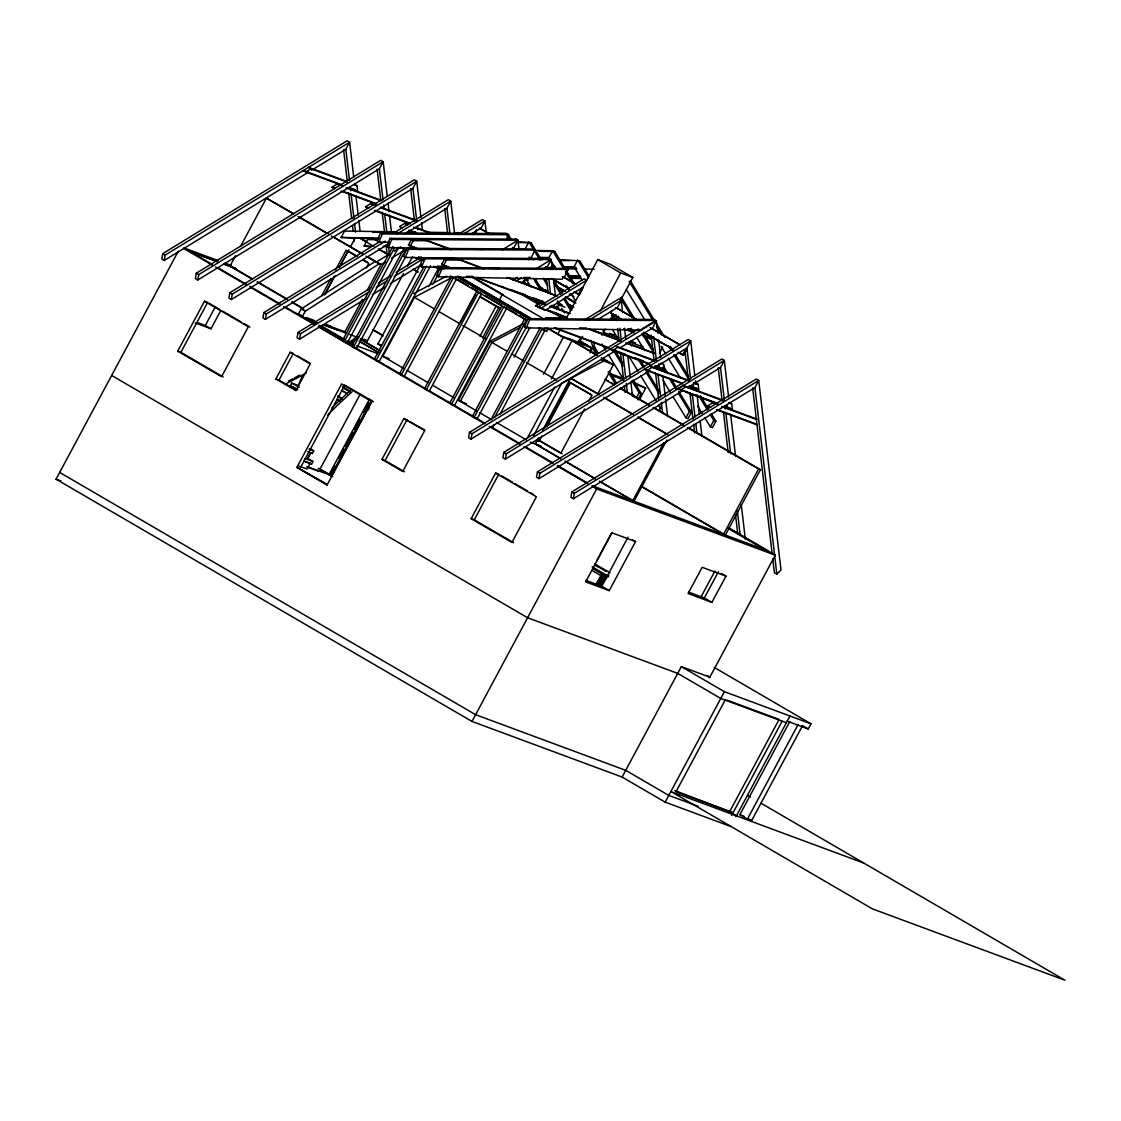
<?xml version="1.0" encoding="UTF-8"?>
<svg xmlns="http://www.w3.org/2000/svg" width="1121" height="1121" viewBox="0 0 1121 1121"><rect width="100%" height="100%" fill="white"/><g stroke="black" fill="none" stroke-linecap="round" stroke-linejoin="round"><path stroke-width="1.5" d="M353.718 176.964L349.626 142.199L347.174 140.77L162.755 253.64L161.83 259.007L164.283 260.436L308.625 172.059M164.283 260.436L165.207 255.084L349.626 142.199L345.829 149.289L311.596 170.238M196.301 273.188L195.376 278.54L197.828 279.97L379.374 168.823L383.172 161.732L380.72 160.303L196.301 273.188L198.767 274.617L383.172 161.732L387.221 196.203M197.828 279.97L198.767 274.617M229.847 292.721L228.922 298.088L231.374 299.517L412.92 188.37L416.718 181.28L414.266 179.85L229.847 292.721L232.313 294.15L416.718 181.28L420.978 217.474M231.374 299.517L232.313 294.15M379.893 241.547L263.897 312.549L262.959 317.916L265.411 319.345L388.917 243.719M265.411 319.345L266.35 313.978L385.33 241.155M370.897 287.831L298.032 332.433L297.093 337.785L299.545 339.215L366.511 298.228M299.545 339.215L300.484 333.862L368.893 291.992M637.569 329.462L469.517 432.328L468.578 437.68L471.03 439.11L615.373 350.747M471.03 439.11L471.969 433.757L656.374 320.872L657.817 333.035M694.81 375.647L690.718 340.868L688.266 339.439L503.861 452.324L502.923 457.676L505.375 459.12L649.718 370.743M505.375 459.12L506.314 453.753L690.718 340.868L686.921 347.972L654.188 368.01M728.594 396.946L724.306 360.43L721.854 359L537.435 471.885L536.511 477.238L538.963 478.681L683.306 390.304M538.963 478.681L539.902 473.314L724.306 360.43L720.509 367.534L687.762 387.572M571.864 491.937L570.925 497.29L573.377 498.719L754.923 387.572L758.721 380.481L756.269 379.052L571.864 491.937L574.316 493.366L758.721 380.481L781.001 569.972L776.839 574.134L774.387 572.705L772.761 558.889M573.377 498.719L574.316 493.366M506.622 238.717L508.5 234.737L506.692 233.672L380.523 232.888L377.104 241.029L378.926 242.08L389.365 242.29M378.926 242.08L382.345 233.953L508.5 234.737M383.144 246.312L386.619 246.368L389.954 238.381L516.108 239.165M386.535 246.508L388.342 247.573L391.761 239.446L517.93 240.216L518.939 248.848M528.944 259.862L530.107 257.69L531.116 258.068L534.857 250.081L533.035 249.03L406.881 248.245L403.462 256.373L405.27 257.424L454.047 258.391M405.27 257.424L408.689 249.296L534.857 250.081M380.958 345.702L377.931 343.937L419.8 265.845L423.206 257.746L549.36 258.531M419.786 265.873L421.594 266.938L425.013 258.797L551.168 259.582L552.191 268.199M440.119 267.611L436.714 275.738L438.521 276.789L562.196 279.227L563.359 277.055L564.353 277.433L568.095 269.446L566.287 268.381L440.119 267.611L441.94 268.662L568.095 269.446M438.521 276.789L441.94 268.662M527.809 318.672L529.63 319.737L655.785 320.522L640.119 330.106L526.211 327.864L524.39 326.814L527.809 318.672L653.977 319.457M526.211 327.864L529.63 319.737M730.752 826.457L665.173 802.16L622.113 777.063L471.997 721.434L56.05 479.171L178.225 251.314M177.735 351.167L204.498 301.241L207.637 302.404L180.873 352.316L177.735 351.167L221.552 376.684L248.33 326.757L204.498 301.241M235.62 255.588L229.945 266.167L252.561 279.339M240.483 246.522L266.406 198.165L293.842 213.747M197.45 322.568L205.325 325.482L215.092 307.252M195.25 322.946L210.986 328.789L220.767 310.559M377.034 262.202L375.157 261.501L301.241 308.92L298.242 314.511L301.479 315.702M377.693 238.829L341.106 237.47L344.539 231.066L396.61 231.823M385.526 261.824L381.042 264.542L379.15 263.841L305.248 311.246L302.25 316.837L316.977 322.302M275.864 378.954L290.171 352.274L293.31 353.437L279.003 380.117L275.864 378.954L295.888 390.612L310.195 363.933L290.171 352.274M321.685 295.748L330.639 279.059M335.515 269.951L346.095 250.235L356.674 256.387M324.389 294.935L334.142 276.719M339.032 267.625L347.972 250.922L357.039 256.205M325.118 294.108L334.941 275.794M339.845 266.63L348.855 249.843M350.495 246.788L355.399 237.624M369.636 246.816L364.087 245.989L367.52 239.572L377.931 239.726M297.836 389.758L290.353 385.708L291.74 383.13L298.326 385.568L301.983 376.866M366.329 267.989L368.767 263.435L362.714 259.918M344.581 332.531L362.405 299.293M367.268 290.227L381.042 264.542L367.492 256.639M342.325 340.854L392.911 246.494M394.732 247.559L344.133 341.905L347.23 343.054L398.642 247.181M403.798 248.834L351.574 346.235L354.656 347.384M405.606 249.899L353.381 347.286L356.478 348.435L405.438 257.129M419.983 249.717L408.436 245.065L411.393 239.558L413.201 240.623L426.681 240.707L450.992 249.717M410.258 246.116L413.201 240.623M296.883 467.373L341.625 383.928L371.85 401.528L327.094 484.973L296.883 467.373L327.206 484.384M360.822 338.556L367.324 340.966L403.448 273.594M407.554 265.943L412.472 256.751M300.008 468.536L344.75 385.092L373.461 401.808M303.609 461.151L311.582 464.094L312.969 461.502L307.715 458.447L310.839 452.632L312.353 453.515L313.726 450.936L310.209 448.82M311.582 464.094L310.167 463.253L307.056 469.054L299.083 466.126M405.298 233.7L446.957 208.198L450.754 201.107L448.302 199.678L393.275 233.35M374.232 359.435L424.018 266.602M426.639 266.139L376.053 360.5L379.136 361.635L430.548 265.761M306.748 466.854L318.84 471.338L360.135 394.326M403.994 368.599L382.836 356.282L414.448 297.317L451.875 277.574M428.895 286.303L438.801 267.835M369.426 399.23L328.971 474.687L330.863 475.78L331.592 476.061L371.808 401.052M451.595 268.48L441.688 264.416L444.631 258.923L446.452 259.974L459.932 260.058L482.619 268.48M329.7 474.954L334.633 465.776M338.654 458.265L343.657 448.932M345.24 445.99L352.639 432.188M354.278 429.119L359.252 419.857M363.33 412.234L368.277 403.014M432.958 284.117L437.905 274.883M441.212 268.718L442.851 265.649M330.863 475.78L371.317 400.323M443.496 265.481L446.452 259.974M367.772 410.468L369.412 407.413M474.225 233.616L476.313 229.749M399.356 374.064L451.581 276.677M403.896 418.497L424.677 430.604L402.747 471.493L381.967 459.386L403.896 418.497L424.831 430.03M381.967 459.386L385.106 460.549L407.021 419.66M424.481 388.707L476.705 291.306M460.773 321.909L475.584 294.291M515.478 238.787L517.93 240.216L514.119 247.321L511.232 249.086M479.956 336.23L496.463 305.444M498.929 300.834L502.236 294.669M482.52 337.953L498.957 307.28M449.605 403.336L501.83 305.935M476.803 411.015L458.391 400.281L490.003 341.33L522.932 323.941M555.371 267.975L548.982 257.55L552.639 250.726L554.727 251.496L564.732 267.947M548.715 258.152L551.168 259.582L547.37 266.686L544.47 268.451M472.277 416.536L524.502 319.149M526.31 320.2L474.085 417.587L477.182 418.736L526.141 327.43M514.091 357.067L529.701 327.963M491.054 419.492L540.014 328.187M494.501 417.502L541.835 329.238L544.918 330.387L500.05 414.083M543.643 330.289L544.75 328.229L547.847 329.378L546.74 331.438L539.131 327.668M492.694 427.774L494.333 424.733M573.952 291.698L578.478 294.333L581.939 287.887L582.948 288.251M557.782 334.198L560.248 329.602M565.993 318.896L597.787 259.596L609.964 264.108L632.847 277.448L620.614 300.246M578.478 294.333L579.487 294.711L582.247 289.54M543.559 374.232L563.274 337.463L572.004 340.7L596.918 355.217M471.156 518.673L495.608 473.048L498.747 474.211L474.281 519.836L471.156 518.673L511.961 542.438L536.413 496.813L495.608 473.048M551.462 378.996L572.004 340.7M577.497 343.671L580.79 337.533M527.206 438.381L554.769 386.983M578.506 344.035L582.612 336.37M600.296 310.937L620.67 272.935L632.847 277.448M533.414 436.055L561.789 383.13L603.701 361.018L613.467 364.633L597.857 393.737M538.57 437.863L535.292 443.986L560.78 458.839M542.676 430.212L570.589 378.141L598.894 394.354M544.708 427.816L569.244 382.051L591.706 394.858M538.234 441.422L539.888 438.353M546.445 426.106L548.099 423.037M552.205 415.387L557.123 406.194M558.762 403.14L566.161 389.351M567.801 386.283L569.44 383.228M584.559 408.983L560.836 453.22L538.164 440.021L539.467 440.511L541.933 435.929M546.838 426.779L570.561 382.541M589.786 350.971L591.426 347.902L578.534 340.392M622.617 320.046L610.623 313.067L612.01 310.475M590.01 352.891L592.477 348.295L579.403 340.672M601.865 335.207L605.13 329.126M610.02 320.017L613.285 313.936M588.637 401.36L591.916 395.251L569.244 382.051M659.54 353.073L662.777 347.048M636.392 397.885L639.138 392.756L631.852 380.79M637.793 399.931L641.226 393.527L633.029 380.075M639.909 398.894L645.696 388.104L634.346 382.513M471.997 721.434L596.638 488.98L775.27 555.175L709.509 677.813M682.563 354.965L686.024 348.505L687.019 348.869L683.558 355.329L678.065 352.344M596.806 560.542L611.491 533.148M663.954 442.571L632.748 500.751L599.763 481.54M666.897 439.993L634.052 501.241L599.567 481.161M595.882 584.237L602.145 573.434M678.723 391.229L691.475 412.15L688.042 418.567L685.954 417.783L689.387 411.379L678.457 393.443M597.395 585.106L603.056 574.569L608.367 576.993M597.605 585.19L603.252 574.639M597.955 585.442L603.827 574.975L598.166 585.512M599.469 586.325L605.732 574.723L608.941 575.914M599.931 586.409L605.578 575.872L606.279 576.208L600.618 586.745M600.31 586.633L605.9 575.984M601.459 587.054L627.998 537.169M605.929 578.884L607.106 576.698M635.551 541.569L611.954 532.825L585.638 581.883L609.249 590.627L635.551 541.569L632.538 539.818M711.331 413.733L715.885 421.202L712.452 427.605L710.364 426.835L713.797 420.431L710.154 414.448M641.044 485.982L725.357 535.081L760.43 469.671L758.553 468.97L723.479 534.381L640.666 486.15M700.989 597.003L714.904 571.051M688.462 592.084L704.338 597.969L718.421 571.71M725.974 576.124L702.152 567.296L688.084 593.541L711.891 602.369L725.974 576.124L721.434 573.476M622.113 777.063L681.33 666.617L709.845 677.182L706.833 675.431M665.173 802.16L724.404 691.699L810.987 723.802L808.227 728.958L787.208 721.167M725.161 700.093L676.047 791.678L733.022 812.795L674.66 790.529M729.267 812.403L779.109 719.444L727.025 700.135M731.579 815.485L782.136 721.209M736.021 816.649L789.983 716.011M802.356 725.988L751.588 820.67L747.413 819.115L739.86 814.715L789.801 721.56M747.413 819.115L798.18 724.432M307.715 458.447L310.839 452.632M340.63 184.348L303.343 170.532L305.795 171.961L311.049 168.753L347.524 182.261M334.436 188.636L331.97 187.207L337.225 183.998L341.989 185.764M367.982 208.184L365.53 206.754L370.771 203.532L375.535 205.297M407.988 224.536L404.807 223.359L399.566 226.568L402.019 227.997M397.226 233.869L450.754 201.107L454.608 233.855M378.338 283.277L390.234 275.99M396.175 272.347L421.468 256.877M458.643 234.121L482.436 219.548L484.889 220.977L486.318 233.042M376.334 287.438L386.745 281.063M394.172 276.509L423.92 258.306M464.066 233.729L484.889 220.977L481.091 228.081L472.165 233.546M372.466 294.585L384.363 287.298M390.318 283.655L421.566 264.514M502.264 249.815L517.93 240.216M512.886 280.096L517.37 277.349M516.837 280.6L521.307 277.868M536.244 268.732L551.168 259.582M521.321 282.632L530.009 277.307M582.836 287.34L545.282 310.335L535.516 305.683L540.756 302.474L545.689 304.295M540.42 308.541L586.633 280.25L584.181 278.821L537.968 307.112L567.1 317.916M584.503 319.961L618.792 298.985L621.244 300.414L622.673 312.577M588.441 320.48L621.244 300.414L617.447 307.504L597.213 319.877M648.989 363.554L610.09 349.135L612.542 350.565L617.797 347.356L654.272 360.864M619.843 348.014L652.576 327.963L656.374 320.872L653.921 319.443M681.708 382.962L644.435 369.131L646.887 370.561L652.128 367.352L688.616 380.874M717.762 403.952L678.009 388.693L683.264 385.484L722.919 400.183M680.475 390.122L685.716 386.913L723.788 401.024M709.957 407.399L707.505 405.97L712.76 402.747L715.927 403.924M376.502 261.894L389.954 253.752M394.438 251.048L400.421 247.433M391.495 258.208L403.462 250.978M413.663 293.534L446.592 276.158M520.34 327.416L491.895 342.423L460.283 401.388L466.546 403.714M562.336 319.023L559.099 317.832L545.619 317.747L547.426 318.798M407.021 231.977L415.695 232.103M426.106 232.243L448.666 232.579M453.879 232.65L460.815 232.762M472.964 232.93L476.439 232.986M486.85 233.14L505.935 233.42L508.023 234.191L510.756 238.675M372.662 232.215L396.96 232.565M454.229 233.406L461.165 233.504M516.767 241.758L531.004 242.711L541.023 259.147M517.117 242.5L531.004 242.711M533.54 250.445L552.639 250.726L563.555 268.662M539.103 251.272L554.727 251.496M539.523 259.455L542.984 259.512M558.608 259.736L579.781 260.787L588.889 275.738M558.959 260.478L569.37 260.632M564.704 268.788L576.853 268.97M583.803 269.068L594.214 269.222M565.054 269.544L568.529 269.586M570.029 277.56L580.44 277.714M570.379 278.316L580.79 278.47M341.106 237.47L379.052 238.114M364.087 245.989L372.747 246.13M518.322 248.638L525.259 248.75L528.916 241.926L539.846 259.876M540.308 257.396L548.982 257.55M538.935 258.11L549.332 258.292M551.504 266.448L554.979 266.504M563.639 266.658L574.751 267.092M550.131 267.162L555.329 267.246M564.003 267.401L576.124 267.611M569.762 275.668L580.16 275.836M568.389 276.383L580.524 276.593M396.554 248.133L400.043 248.203M388.342 247.573L414.238 248.077M447.027 248.722L483.277 249.437M440.497 266.28L443.944 266.35M421.594 266.938L449.213 267.485M480.278 268.087L499.265 268.465M466.322 276.312L473.286 276.453M523.801 277.448L529.028 277.56M524.39 326.814L527.851 326.87M579.627 327.893L586.521 328.033M303.847 317.775L316.57 322.372M322.932 324.67L337.351 329.896M190.99 252.043L217.096 261.669M223.625 264.08L236.685 268.9M304.996 458.573L312.969 461.502M305.388 461.488L310.167 463.253M346.655 181.42L308.583 167.309L311.049 168.753M353.872 184.615L357.039 185.792L357.669 191.187L347.944 187.585M350.355 187.95L355.217 189.757M305.795 171.961L343.082 185.778M348.323 188.104L381.63 200.449M346.025 187.782L380.916 200.715M331.97 187.207L335.221 188.412M343.32 191.411L375.745 203.433M340.91 191.046L376.586 204.26M380.285 207.063L415.176 219.996M381.154 207.903L416.045 220.837M365.53 206.754L368.767 207.946M375.255 210.356L409.291 222.967M374.47 210.58L410.132 223.808M415.919 227.479L433.365 233.939M413.607 227.143L431.053 233.602M409.291 230.183L415.779 232.579M408.506 230.408L418.231 234.009M450.796 249.254L424.873 239.642L426.681 240.707M610.623 313.067L622.127 319.541M484.048 268.62L458.111 259.007L459.932 260.058M509.971 278.232L557.151 296.098L506.916 277.49M408.436 245.065L414.924 247.461M559.015 303.202L560.346 303.707M557.277 303.048L562.167 304.856M568.683 307.28L571.948 308.485M627.368 329.028L632.272 330.849M643.678 335.067L651.833 338.094M559.085 303.987L561.173 304.758M558.426 304.758L564.956 307.168M623.64 328.929L633.421 332.559M643.202 336.174L651.357 339.201M657.873 341.611L662.763 343.432M510.545 289.498L525.132 294.907M533.232 297.906L542.956 301.507M441.688 264.416L448.162 266.826M477.336 277.644L545.409 302.866M551.896 305.276L558.566 308.135L557.768 301.255M475.907 277.49L545.605 303.329M552.093 305.725L558.566 308.135M550.607 306.117L570.281 313.404M549.78 306.327L569.454 313.628M413.985 257.312L420.053 259.568M535.516 305.683L541.989 308.079M546.838 309.886L566.273 317.075M609.488 333.231L614.378 335.053M630.675 341.092L635.565 342.9M561.733 316.823L566.623 318.63M604.121 332.531L618.792 337.967M630.198 342.199L643.244 347.034M591.762 329.742L619.633 340.069M589.884 329.238L620.67 340.644M627.157 343.054L654.706 353.269M588.455 329.098L620.866 341.106M625.728 342.9L654.902 353.718M654.986 360.612L615.331 345.913L617.797 347.356M660.619 363.218L663.786 364.395L664.417 369.79L654.594 366.119M555.638 328.047L607.498 347.272M554.208 327.907L609.306 348.323M614.168 350.13L625.518 354.334M635.243 357.935L643.342 360.934M655.477 365.964L660.339 367.758M612.542 350.565L649.83 364.381M689.331 380.622L649.676 365.922L652.128 367.352M693.367 382.639L698.131 384.405L698.761 389.8L688.939 386.114M587.53 345.632L561.075 335.824L549.038 328.817M573.041 341.092L592.477 348.295M689.821 385.96L698.761 389.8M646.887 370.561L682.549 383.788M728.538 402.789L731.719 403.966L732.349 409.361L724.236 406.348M601.374 359.351L608.647 362.041L601.318 357.781M678.009 388.693L715.296 402.523M725.021 406.124L729.897 407.918M685.225 391.86L717.65 403.868M724.138 406.278L727.389 407.484L727.039 404.765M723.858 406.867L757.165 419.212M721.56 406.531L756.451 419.464M707.505 405.97L710.742 407.175M717.23 409.571L756.143 423.99M716.445 409.796L756.969 424.817M608.605 372.971L623.08 378.338M611.926 375.577L623.178 379.753M634.444 383.928L645.696 388.104M639.138 392.756L641.226 393.527M689.387 411.379L691.475 412.15M713.797 420.431L715.885 421.202M183.97 247.923L218.385 260.675M224.943 263.113L231.487 265.537M217.404 261.515L189.491 251.174L212.121 264.346M223.962 263.953L235.452 268.213M296.575 313.544L301.437 315.337M325.707 324.333L330.555 326.141M340.041 329.896L344.918 331.704M377.931 343.937L381.196 345.142M306.327 317.509L314.426 320.508M325.749 324.698L338.696 329.504M323.521 324.726L346.711 333.371M349.836 334.52L357.571 337.351M346.893 342.157L353.395 344.567M356.646 345.772L377.763 353.605M382.836 356.282L389.099 358.608M458.391 400.281L461.53 401.444M530.177 442.094L541.135 446.158M592.224 485.729L768.333 551.014L727.641 527.318M290.353 385.708L297.177 389.253M307.771 466.826L330.12 475.108M600.618 575.479L591.72 570.309M585.961 580.398L601.697 586.227L609.249 590.627M678.359 673.623L527.599 617.741L111.652 375.465M786.353 722.765L720.775 698.453L677.715 673.371M56.05 479.171L60.954 480.979M739.86 814.715L744.036 816.27M863.716 863.03L671.213 791.678L872.446 908.879L1064.95 980.23L761.005 803.197M698.299 806.363L668.789 795.42L625.728 770.337L475.612 714.694L59.665 472.431M309.102 449.059L313.726 450.936M307.715 451.637L312.353 453.515M291.74 383.13L299.223 387.165M338.136 396.806L342.662 399.3M337.589 399.693L340.602 401.36M336.748 399.384L339.761 401.052M342.984 387.95L350.355 392.098M342.437 390.837L346.851 393.331M341.597 390.528L347.496 393.849M337.841 395.811L342.269 398.305M342.381 386.689L349.976 391.033M597.787 259.596L620.67 272.935M480.208 228.418L489.274 233.7M513.446 247.783L516.473 249.535M530.065 257.452L533.092 259.217M546.684 267.134L549.71 268.9M563.303 276.817L575.395 283.851M616.592 307.855L637.569 320.074M652.562 328.803L679.536 344.511M479.199 228.039L488.266 233.322M512.437 247.405L515.464 249.17M529.056 257.087L533.596 259.722M545.675 266.77L548.701 268.522M562.294 276.439L575.9 284.37M615.583 307.476L636.574 319.695M650.054 327.556L680.027 345.016M553.886 279.647L568.95 288.419L552.289 278.877M614.126 314.721L617.139 316.486M574.947 292.077L579.487 294.711M638.297 329.056L640.119 330.106M644.603 332.643L673.076 349.22M679.074 352.709L683.558 355.329M551.28 278.498L569.412 289.064M643.594 332.264L673.567 349.724M556.394 285.995L565.418 291.25M629.091 328.649L632.118 330.415M557.319 286.976L564.844 291.362M569.356 293.996L573.882 296.617M560.542 289.162L563.569 290.928M628.517 328.761L633.043 331.396M565.965 296.869L574.989 302.138M565.376 296.981L575.914 303.118M568.585 299.181L573.111 301.829M539.229 286.331L542.242 288.083M545.254 289.835L548.267 291.586M525.09 278.54L528.103 280.292M540.154 287.312L549.192 292.567M569.776 304.744L572.803 306.509M567.688 303.973L573.728 307.49M523.773 282.198L531.312 286.584M524.698 283.179L530.723 286.682L525.385 277.98M354.586 184.362L357.039 185.792M695.665 382.976L698.131 384.405M729.253 402.537L731.719 403.966M661.965 368.361L664.417 369.79M337.225 183.998L339.677 185.427M370.771 203.532L373.223 204.961M404.807 223.359L407.273 224.789M540.756 302.474L543.223 303.903M683.264 385.484L685.716 386.913M712.76 402.747L715.212 404.191M529.434 297.415L539.888 303.511M556.324 313.081L566.792 319.177M522.666 293.954L539.089 303.525M554.026 312.227L565.979 319.191M519.443 293.198L538.977 304.576M549.486 310.699L563.008 318.574M559.099 317.832L560.906 318.882M542.816 308.906L545.282 310.335M502.432 286.486L504.884 287.915M473.496 277.433L503.147 294.697M471.142 276.635L543.265 318.644M569.146 338.822L597.213 355.175M603.126 358.608L613.467 364.633M460.1 277.013L532.601 319.247M457.872 276.074L531.915 319.205M547.076 328.033L563.274 337.463M601.178 359.547L603.701 361.018M439.404 266.223L443.93 268.844M457.48 276.747L529.771 318.854M437.821 265.943L442.347 268.578M455.897 276.481L528.187 318.574M380.523 232.888L382.345 233.953M389.954 238.381L391.761 239.446M406.881 248.245L408.689 249.296M423.206 257.746L425.013 258.797M418.722 256.877L423.248 259.512M435.284 266.532L439.81 269.166M457.886 279.69L468.424 285.827M471.437 287.579L477.462 291.096M484.987 295.482L501.549 305.122M506.075 307.757L516.613 313.894M519.626 315.646L525.651 319.163M400.575 246.956L406.601 250.473M418.637 257.494L423.163 260.114M433.701 266.266L439.726 269.769M450.264 275.906L527.08 320.648M480.166 296.617L500.442 308.415M479.928 296.827L500.204 308.639M373.854 238.577L376.726 240.244M373.069 238.395L376.067 240.146M605.354 379.346L608.367 381.098M611.379 382.85L614.392 384.601M620.417 388.118L649.017 404.779M653.529 407.413L683.642 424.943M688.168 427.577L760.43 469.671M604.976 379.529L614.014 384.783M620.039 388.3L648.639 404.961M653.151 407.582L683.264 425.125M687.79 427.76L758.553 468.97M362.251 239.151L365.124 240.833M383.76 251.679L386.535 253.304M361.06 238.745L367.085 242.248M379.122 249.268L389.66 255.406M413.747 269.432L418.259 272.067M360.275 238.451L373.868 246.368M378.394 249.016L388.959 255.168M413.131 269.236L417.657 271.885M299.853 217.25L328.411 233.883M332.909 236.503L362.98 254.019M266.406 198.165L293.59 213.999M298.116 216.647L326.814 233.35M331.354 235.999L361.551 253.584M366.091 256.233L379.15 263.841M604.892 397.843L633.379 414.434M637.877 417.054L667.864 434.528M570.589 378.141L599.09 394.746M603.588 397.366L632.076 413.957M638.073 417.446L666.561 434.037M363.092 259.736L367.618 262.37M414.448 297.317L434.093 308.765M438.619 311.4L459.778 323.731M462.805 325.482L485.477 338.682M490.003 341.33L506.916 351.181M511.428 353.802L523.451 360.808M526.45 362.559L556.506 380.061M728.58 527.991L775.27 555.175M728.44 528.566L764.578 549.612M374.722 330.569L382.289 334.969M372.578 329.77L383.172 335.95M539.467 440.511L562.139 453.711M364.297 339.201L367.324 340.966M358.482 337.057L357.151 336.286A436.601 196.371 -59.8 0 1 349.023 342.606M360.289 339.004L379.935 350.439M360.486 339.411L379.599 350.551M231.823 266.868L251.426 278.288M257.466 281.791L286.121 298.48M292.161 301.997L302.712 308.149M359.154 341.106L378.8 352.555M536.595 444.477L560.584 458.447M565.082 461.067L595.069 478.541M257.087 281.974L287.256 299.545M291.782 302.18L303.847 309.214M359.827 341.681L377.959 352.246M565.278 461.46L595.265 478.919M407.007 370.364L428.166 382.681M432.706 385.33L453.851 397.647M479.816 412.766L491.839 419.772M496.337 422.393L526.394 439.894M301.241 308.92L305.248 311.246M311.4 320.088L315.898 322.708M321.895 326.211L344.385 339.313M347.384 341.05L350.383 342.802M308.555 319.107L316.122 323.507M319.135 325.258L343.32 339.341M346.333 341.106L350.873 343.741M218.077 267.821L246.816 284.552M249.829 286.317L279.998 303.875M285.785 307.252L314.16 323.787M318.588 326.365L343.643 340.952M346.361 342.536L424.999 388.342M429.315 390.851L473.202 416.409M476.075 418.091L485.253 423.43M490.886 426.723L519.906 443.622M525.847 447.083L553.045 462.917M557.529 465.523L587.698 483.095M183.718 248.47L212.458 265.215M215.484 266.966L245.737 284.594M250.277 287.228L279.003 303.973M283.543 306.622L313.796 324.235M318.336 326.884L484.72 423.78M489.26 426.428L519.513 444.042M524.039 446.69L552.779 463.435M557.319 466.07L587.572 483.697M592.112 486.332L596.638 488.98M162.755 253.64L165.207 255.084M263.897 312.549L266.35 313.978M298.032 332.433L300.484 333.862M469.517 432.328L471.969 433.757M503.861 452.324L506.314 453.753M537.435 471.885L539.902 473.314M209.151 303.287L219.73 309.438M222.743 311.204L240.875 321.769M243.902 323.521L249.955 327.052M297.597 355.932L310.475 363.428M501.774 475.977L512.353 482.128M515.366 483.894L527.459 490.942M530.485 492.694L533.498 494.459M704.338 597.969L711.891 602.369M205.325 325.482L210.986 328.789M279.003 380.117L296.168 390.108M594.887 563.989L609.992 572.789M595.251 565.096L605.83 571.262M594.887 564.97L597.913 566.722M592.126 566.806L605.732 574.723M592.729 568.025L601.781 573.307M601.543 573.686L603.056 574.569M593.065 568.767L605.144 575.802M385.106 460.549L404.401 471.787M474.281 519.836L513.572 542.718M180.873 352.316L223.177 376.964M714.189 667.415L810.987 723.802M802.174 725.441L808.227 728.958M681.33 666.617L724.404 691.699M320.494 469.363L332.461 476.327M318.21 468.172L332.685 476.691M316.963 470.231L318.84 471.338M301.563 469.965L327.262 484.945M747.413 795.279L750.425 797.045M748.562 818.905L751.588 820.67M733.428 814.098L736.441 815.85M542.298 301.171L544.652 303.721M543.195 278.288L547.847 285.617M626.387 289.694L644.645 319.499M661.068 346.333L665.636 353.788M668.368 358.258L680.237 377.637M689.373 392.546L691.195 395.531M697.584 405.97L702.152 413.425M704.885 417.895L710.364 426.835M631.179 328.341L633.911 332.811M636.658 337.295L644.869 350.705M663.128 380.523L670.428 392.448M673.175 396.918L685.954 417.783M582.261 280.25L574.036 266.84L577.693 260.016L588.623 277.952M612.374 329.448L618.764 339.873M628.811 356.282L637.947 371.177M640.68 375.661L656.191 400.996M658.938 405.466L660.759 408.45M566.315 285.869L569.062 290.339M570.883 293.324L575.451 300.778M601.921 344.007L605.578 349.962M608.311 354.446L622.912 378.295M632.048 393.191L634.78 397.675M543.517 278.569L547.16 284.524M557.291 301.059L559.954 305.402M561.775 308.387L564.508 312.857M630.296 280.67L654.888 321.04M656.71 324.025L664.893 337.477M670.358 346.445L673.09 350.929M675.823 355.427L688.574 376.348M695.861 388.314L697.682 391.299M700.415 395.783L708.598 409.249M629.119 281.385L652.8 320.256M656.444 326.239L661.894 335.207M668.27 345.674L671.003 350.158M673.735 354.642L689.219 380.061M699.238 396.512L707.421 409.964M621.37 297.037L635.018 319.457M643.216 332.909L653.235 349.36M663.254 365.81L667.808 373.279M671.437 379.262L676.902 388.23M620.179 297.752L632.02 317.187M642.039 333.638L653.879 353.073M662.987 368.024L665.706 372.508M669.349 378.492L675.725 388.959M612.57 314.609L616.214 320.592M628.951 341.527L631.684 346.011M640.792 360.962L644.435 366.931M647.167 371.415L659.008 390.851M611.393 315.323L614.112 319.821M637.793 358.692L643.258 367.66M645.99 372.144L658.728 393.079M566.553 270.932L574.751 284.384M602.986 330.737L605.718 335.221M614.812 350.172L623.01 363.624M565.376 271.66L572.663 283.613M613.635 350.887L622.744 365.838M553.774 280.082L561.957 293.534M564.69 298.018L571.976 309.985M593.836 345.871L598.39 353.339M609.306 371.275L616.592 383.242M553.494 282.296L560.78 294.263M563.513 298.747L570.799 310.699M593.57 348.085L597.199 354.054M608.128 372.004L615.415 383.957M535.334 279.045L542.62 290.998M505.935 233.42L509.579 239.39M533.246 278.26L540.532 290.227M590.823 340.392L595.489 355.091M693.282 383.858L693.801 387.922M658.938 363.849L659.456 367.912M754.923 387.572L776.839 574.134M752.667 387.866L772.145 553.704M730.64 414.322L735.544 456.051M741.275 504.73L745.367 539.495M720.509 367.534L724.362 400.351M724.965 405.536L725.371 408.983M725.777 412.444L730.654 453.893M737.352 510.896L740.182 535.081M718.253 367.828L722.106 400.645M723.521 412.738L728.188 452.464M735.502 514.651L737.73 533.652M695.426 380.86L695.833 384.335M696.239 387.81L696.645 391.285M697.052 394.76L699.308 413.887M700.121 420.837L701.97 436.489M686.921 347.972L690.564 379.066M691.377 385.974L691.783 389.421M692.4 394.606L695.034 417.068M695.847 423.976L696.856 432.608M685.071 351.714L688.518 381.084M689.947 393.177L692.988 419.086M693.591 424.27L694.614 432.902M658.63 339.999L660.675 357.375M661.894 367.814L662.315 371.289M662.917 376.502L665.173 395.629M665.58 399.104L667.626 416.494M653.585 336.608L656.43 360.78M657.046 365.964L657.452 369.426M658.055 374.61L660.689 397.058M661.306 402.243L662.525 412.612M651.133 335.165L654.174 361.088M655.603 373.181L658.644 399.09M659.246 404.275L660.059 411.183M624.509 328.229L625.742 338.654M627.788 356.044L630.24 376.894M630.857 382.121L632.482 396.021M618.456 316.136L618.862 319.597M619.871 328.229L621.3 340.322M622.926 354.138L625.756 378.323M626.373 383.508L627.382 392.14M616.004 314.707L616.606 319.891M617.629 328.523L619.044 340.616M620.459 352.709L623.71 380.355M624.327 385.526L625.126 392.434M593.948 342.367L595.363 354.446M553.41 278.54L555.427 295.79M556.647 306.131L557.053 309.578M548.786 278.751L550.607 294.263M546.53 279.045L548.155 292.833M524.32 280.18L524.712 283.613M446.957 208.198L449.997 234.051M444.701 208.492L447.741 234.345M421.58 222.645L422.393 229.539M412.92 188.37L416.76 221.117M417.376 226.302L417.783 229.749M410.664 188.664L414.518 221.412M388.034 203.097L389.057 211.729M389.449 215.176L391.481 232.411M379.374 168.823L383.018 199.86M383.62 205.031L384.027 208.478M384.629 213.649L386.857 232.622M388.483 246.41L389.491 255.028M377.118 169.117L380.762 200.155M382.177 212.219L384.615 232.916M386.03 244.981L387.235 255.322M355.96 196.091L358.216 215.218M358.818 220.431L360.051 230.856M345.829 149.289L349.472 180.383M350.284 187.291L350.691 190.752M351.097 194.199L353.942 218.385M354.544 223.569L355.567 232.201M343.572 149.583L347.216 180.677M348.645 192.77L351.686 218.679M352.498 225.587L353.101 230.772M353.914 237.68L354.32 241.141M327.71 414.994A354.488 159.448 -59.8 0 1 352.092 391.761M331.886 407.834A354.488 159.448 -59.8 0 1 350.2 390.669M357.123 338.136A436.601 196.371 -59.8 0 1 350.355 343.376M306.201 372.943A436.601 196.371 -59.8 0 1 286.654 383.354M299.629 375.143A436.601 196.371 -59.8 0 1 294.403 377.973M293.099 378.646A436.601 196.371 -59.8 0 1 288.419 381.042M453.402 277.728L401.178 375.129L404.261 376.278L456.485 278.877L453.402 277.728M478.513 292.357L426.302 389.758L429.385 390.907L481.61 293.506L478.513 292.357M503.637 307L451.427 404.387L454.509 405.536L506.734 308.149L503.637 307"/></g></svg>
